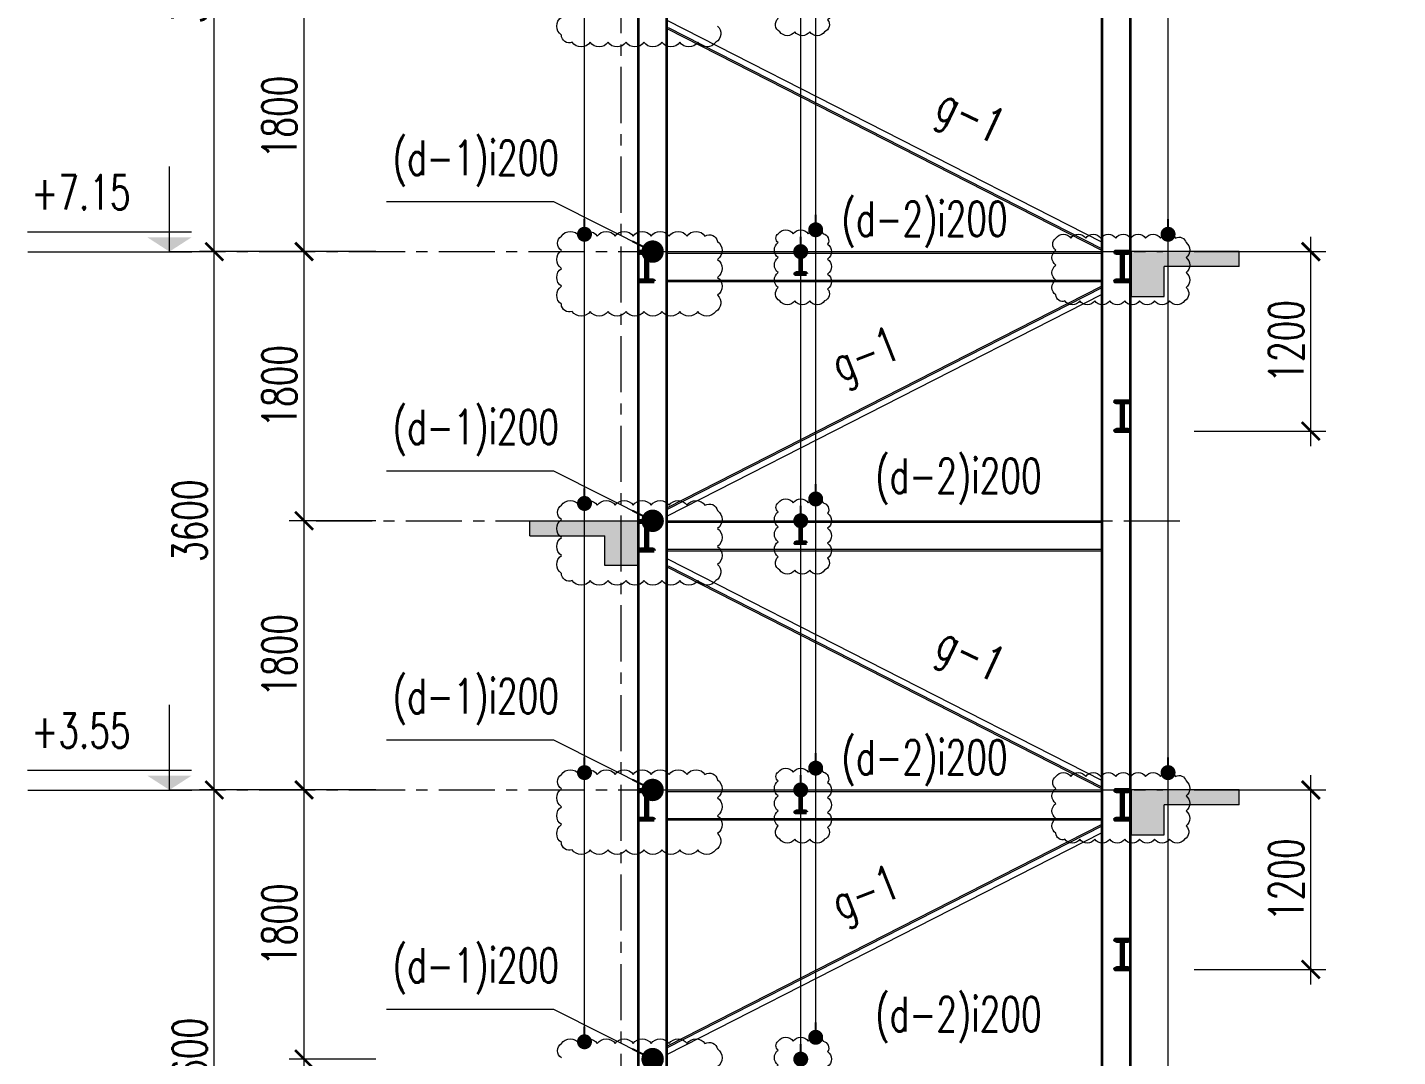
# Model space of a CAD drawing. Header units: millimetres. Extents: x 61738 to 439738, y 60858 to 151243.
# Drawn here: x 366981 to 376140, y 94061 to 100944 of the extents above; entities that cross this region are included whole.
import ezdxf
from ezdxf.enums import TextEntityAlignment as Align

# ---------------------------------------------------------------- set-up
doc = ezdxf.new("R2010")
doc.units = ezdxf.units.MM
doc.linetypes.add('CENTER', pattern=[2, 1.25, -0.25, 0.25, -0.25])
for name, color, linetype, lineweight in [('10-TEXT', 4, 'Continuous', 15), ('2-THEP2', 6, 'Continuous', 50), ('3-THAY', 7, 'Continuous', 18), ('6-TRUC', 8, 'CENTER', 9), ('7-HATCH', 8, 'Continuous', 13), ('8-DIM', 8, 'Continuous', 15), ('9-SO HIEU', 8, 'Continuous', 15)]:
    doc.layers.add(name, color=color, linetype=linetype, lineweight=lineweight)
doc.layers.add('KICHTHUOC', color=8, linetype='Continuous')
doc.styles.add('A3 - Text 2.3', font='Vnsimli.shx', dxfattribs={"width": 0.7, "height": 230})
doc.styles.add('A3-Text 2.3', font='vnsimli.shx', dxfattribs={"width": 0.7, "height": 230, "bigfont": 'vn.shx'})
doc.styles.add('S1', font='vnsimli.shx', dxfattribs={"width": 0.75})
doc.dimstyles.new('A3-1-100', dxfattribs={"dimtxt": 200, "dimasz": 120, "dimexe": 100, "dimexo": 0, "dimgap": 50, "dimtad": 1, "dimdec": 0, "dimdsep": 49, "dimtxsty": 'A3-Text 2.3', "dimblk": 'ARCHTICK', "dimcen": 10, "dimdle": 100, "dimclrd": 8, "dimclre": 8, "dimclrt": 2, "dimadec": 0, "dimazin": 2, "dimtfac": 1, "dimtdec": 0, "dimtix": 1, "dimtmove": 1, "dimatfit": 3, "dimldrblk": 'DOT', "dimfxl": 1, "dimtolj": 1, "dimtzin": 0, "dimlwd": -1, "dimlwe": -1, "dimarcsym": 0})
doc.dimstyles.new('A3-1-100x3', dxfattribs={"dimtxt": 230, "dimasz": 120, "dimexe": 100, "dimexo": 0, "dimgap": 50, "dimtad": 1, "dimdec": 0, "dimlfac": 0.3333333333333333, "dimdsep": 49, "dimtxsty": 'A3-Text 2.3', "dimblk": 'ARCHTICK', "dimcen": 10, "dimdle": 100, "dimclrd": 8, "dimclre": 8, "dimclrt": 2, "dimadec": 0, "dimazin": 2, "dimtfac": 1, "dimtdec": 0, "dimtix": 1, "dimtmove": 1, "dimatfit": 3, "dimldrblk": 'DOT', "dimfxl": 1, "dimtolj": 1, "dimtzin": 0, "dimlwd": -1, "dimlwe": -1, "dimarcsym": 0})

# ---------------------------------------------------------------- blocks, each defined once
blk = doc.blocks.new('*U61')
at = {"layer": '10-TEXT'}
for p, q in [((17614.5712389088, 449766.8022861562), (17614.5712389088, 450310.3410481095)), ((16706.28430289758, 449893.2474307548), (17755.69611902625, 449893.2474307547)), ((16709.79605639255, 449765.7402518704), (17757.11093776586, 449765.7402518704))]:
    blk.add_line(p, q, dxfattribs=at)
at = {"layer": '10-TEXT', "color": 1}
blk.add_solid([(17755.8112788538, 449858.0897336483), (17614.5712389088, 449766.8022861562), (17473.33119896386, 449858.0897336485)], dxfattribs=at)
blk = doc.blocks.new('_ArchTick')
at = {"color": 0, "linetype": 'ByBlock', "const_width": 0.15}
blk.add_lwpolyline([(-0.5, -0.5), (0.5, 0.5)], dxfattribs=at)
blk = doc.blocks.new('*D198')
at = {"layer": '8-DIM', "color": 8, "linetype": 'ByBlock', "ltscale": 100, "transparency": 16777216}
blk.add_line((368230.11670654, 92144.17325014656), (368230.11670654, 95944.17325014656), dxfattribs=at)
at = {"layer": '8-DIM', "color": 8, "ltscale": 100, "transparency": 16777216}
for p, q in [((369309.9998195259, 95844.17325014656), (368130.11670654, 95844.17325014656)), ((369309.9998195259, 92244.17325014656), (368130.11670654, 92244.17325014656))]:
    blk.add_line(p, q, dxfattribs=at)
at = {"layer": 'Defpoints', "color": 0, "ltscale": 100, "transparency": 16777216}
for p in [(368230.11670654, 95844.17325014656), (369309.9998195259, 95844.17325014656), (369309.9998195259, 92244.17325014656)]:
    blk.add_point(p, dxfattribs=at)
at = {"layer": '8-DIM', "color": 8, "ltscale": 100, "transparency": 16777216, "xscale": 120, "yscale": 120, "zscale": 120}
for p, rotation in [((368230.11670654, 95844.17325014656), 90), ((368230.11670654, 92244.17325014656), 270)]:
    blk.add_blockref('_ArchTick', p, dxfattribs=dict(at, rotation=rotation))
at = {"layer": '8-DIM', "color": 2, "ltscale": 100, "transparency": 16777216, "insert": (368065.11670654, 94044.17325014662), "char_height": 230, "attachment_point": 5, "rotation": 90, "style": 'A3-Text 2.3'}
blk.add_mtext('\\A1;3600', dxfattribs=at)
blk = doc.blocks.new('_Dot')
at = {"color": 0, "linetype": 'ByBlock', "lineweight": -2}
blk.add_line((-0.5, 0), (-1, 0), dxfattribs=at)
at = {"color": 0, "linetype": 'ByBlock', "const_width": 0.5}
blk.add_lwpolyline([(-0.25, 0, 1), (0.25, 0, 1)], format="xyb", close=True, dxfattribs=at)
blk = doc.blocks.new('*D199')
at = {"layer": '8-DIM', "color": 8, "linetype": 'ByBlock', "ltscale": 100, "transparency": 16777216}
blk.add_line((368830.11670654, 92144.17325014656), (368830.11670654, 94144.17325014656), dxfattribs=at)
at = {"layer": '8-DIM', "color": 8, "ltscale": 100, "transparency": 16777216}
for p, q in [((369309.9998195259, 94044.17325014656), (368730.11670654, 94044.17325014656)), ((369309.9998195259, 92244.17325014656), (368730.11670654, 92244.17325014656))]:
    blk.add_line(p, q, dxfattribs=at)
at = {"layer": 'Defpoints', "color": 0, "ltscale": 100, "transparency": 16777216}
for p in [(368830.11670654, 94044.17325014656), (369309.9998195259, 94044.17325014656), (369309.9998195259, 92244.17325014656)]:
    blk.add_point(p, dxfattribs=at)
at = {"layer": '8-DIM', "color": 8, "ltscale": 100, "transparency": 16777216, "xscale": 120, "yscale": 120, "zscale": 120}
for p, rotation in [((368830.11670654, 94044.17325014656), 90), ((368830.11670654, 92244.17325014656), 270)]:
    blk.add_blockref('_ArchTick', p, dxfattribs=dict(at, rotation=rotation))
at = {"layer": '8-DIM', "color": 2, "ltscale": 100, "transparency": 16777216, "insert": (368665.11670654, 93144.17325014662), "char_height": 230, "attachment_point": 5, "rotation": 90, "style": 'A3-Text 2.3'}
blk.add_mtext('\\A1;1800', dxfattribs=at)
blk = doc.blocks.new('*D200')
at = {"layer": '8-DIM', "color": 8, "linetype": 'ByBlock', "ltscale": 100, "transparency": 16777216}
blk.add_line((368830.11670654, 93944.17325014656), (368830.11670654, 95944.17325014656), dxfattribs=at)
at = {"layer": '8-DIM', "color": 8, "ltscale": 100, "transparency": 16777216}
for p, q in [((369309.9998195259, 95844.17325014656), (368730.11670654, 95844.17325014656)), ((369309.9998195259, 94044.17325014656), (368730.11670654, 94044.17325014656))]:
    blk.add_line(p, q, dxfattribs=at)
at = {"layer": 'Defpoints', "color": 0, "ltscale": 100, "transparency": 16777216}
for p in [(368830.11670654, 95844.17325014656), (369309.9998195259, 95844.17325014656), (369309.9998195259, 94044.17325014656)]:
    blk.add_point(p, dxfattribs=at)
at = {"layer": '8-DIM', "color": 8, "ltscale": 100, "transparency": 16777216, "xscale": 120, "yscale": 120, "zscale": 120}
for p, rotation in [((368830.11670654, 95844.17325014656), 90), ((368830.11670654, 94044.17325014656), 270)]:
    blk.add_blockref('_ArchTick', p, dxfattribs=dict(at, rotation=rotation))
at = {"layer": '8-DIM', "color": 2, "ltscale": 100, "transparency": 16777216, "insert": (368665.11670654, 94944.17325014662), "char_height": 230, "attachment_point": 5, "rotation": 90, "style": 'A3-Text 2.3'}
blk.add_mtext('\\A1;1800', dxfattribs=at)
blk = doc.blocks.new('*D201')
at = {"layer": '8-DIM', "color": 8, "linetype": 'ByBlock', "ltscale": 100, "transparency": 16777216}
blk.add_line((368230.11670654, 95744.17325014656), (368230.11670654, 99544.17325014656), dxfattribs=at)
at = {"layer": '8-DIM', "color": 8, "ltscale": 100, "transparency": 16777216}
for p, q in [((369309.9998195259, 99444.17325014656), (368130.11670654, 99444.17325014656)), ((369309.9998195259, 95844.17325014656), (368130.11670654, 95844.17325014656))]:
    blk.add_line(p, q, dxfattribs=at)
at = {"layer": 'Defpoints', "color": 0, "ltscale": 100, "transparency": 16777216}
for p in [(368230.11670654, 99444.17325014656), (369309.9998195259, 99444.17325014656), (369309.9998195259, 95844.17325014656)]:
    blk.add_point(p, dxfattribs=at)
at = {"layer": '8-DIM', "color": 8, "ltscale": 100, "transparency": 16777216, "xscale": 120, "yscale": 120, "zscale": 120}
for p, rotation in [((368230.11670654, 99444.17325014656), 90), ((368230.11670654, 95844.17325014656), 270)]:
    blk.add_blockref('_ArchTick', p, dxfattribs=dict(at, rotation=rotation))
at = {"layer": '8-DIM', "color": 2, "ltscale": 100, "transparency": 16777216, "insert": (368065.11670654, 97644.17325014662), "char_height": 230, "attachment_point": 5, "rotation": 90, "style": 'A3-Text 2.3'}
blk.add_mtext('\\A1;3600', dxfattribs=at)
blk = doc.blocks.new('*D202')
at = {"layer": '8-DIM', "color": 8, "linetype": 'ByBlock', "ltscale": 100, "transparency": 16777216}
blk.add_line((368830.11670654, 95744.17325014656), (368830.11670654, 97744.17325014656), dxfattribs=at)
at = {"layer": '8-DIM', "color": 8, "ltscale": 100, "transparency": 16777216}
for p, q in [((369309.9998195259, 97644.17325014656), (368730.11670654, 97644.17325014656)), ((369309.9998195259, 95844.17325014656), (368730.11670654, 95844.17325014656))]:
    blk.add_line(p, q, dxfattribs=at)
at = {"layer": 'Defpoints', "color": 0, "ltscale": 100, "transparency": 16777216}
for p in [(368830.11670654, 97644.17325014656), (369309.9998195259, 97644.17325014656), (369309.9998195259, 95844.17325014656)]:
    blk.add_point(p, dxfattribs=at)
at = {"layer": '8-DIM', "color": 8, "ltscale": 100, "transparency": 16777216, "xscale": 120, "yscale": 120, "zscale": 120}
for p, rotation in [((368830.11670654, 97644.17325014656), 90), ((368830.11670654, 95844.17325014656), 270)]:
    blk.add_blockref('_ArchTick', p, dxfattribs=dict(at, rotation=rotation))
at = {"layer": '8-DIM', "color": 2, "ltscale": 100, "transparency": 16777216, "insert": (368665.11670654, 96744.17325014662), "char_height": 230, "attachment_point": 5, "rotation": 90, "style": 'A3-Text 2.3'}
blk.add_mtext('\\A1;1800', dxfattribs=at)
blk = doc.blocks.new('*D203')
at = {"layer": '8-DIM', "color": 8, "linetype": 'ByBlock', "ltscale": 100, "transparency": 16777216}
blk.add_line((368830.11670654, 97544.17325014656), (368830.11670654, 99544.17325014656), dxfattribs=at)
at = {"layer": '8-DIM', "color": 8, "ltscale": 100, "transparency": 16777216}
for p, q in [((369309.9998195259, 99444.17325014656), (368730.11670654, 99444.17325014656)), ((369309.9998195259, 97644.17325014656), (368730.11670654, 97644.17325014656))]:
    blk.add_line(p, q, dxfattribs=at)
at = {"layer": 'Defpoints', "color": 0, "ltscale": 100, "transparency": 16777216}
for p in [(368830.11670654, 99444.17325014656), (369309.9998195259, 99444.17325014656), (369309.9998195259, 97644.17325014656)]:
    blk.add_point(p, dxfattribs=at)
at = {"layer": '8-DIM', "color": 8, "ltscale": 100, "transparency": 16777216, "xscale": 120, "yscale": 120, "zscale": 120}
for p, rotation in [((368830.11670654, 99444.17325014656), 90), ((368830.11670654, 97644.17325014656), 270)]:
    blk.add_blockref('_ArchTick', p, dxfattribs=dict(at, rotation=rotation))
at = {"layer": '8-DIM', "color": 2, "ltscale": 100, "transparency": 16777216, "insert": (368665.11670654, 98544.17325014662), "char_height": 230, "attachment_point": 5, "rotation": 90, "style": 'A3-Text 2.3'}
blk.add_mtext('\\A1;1800', dxfattribs=at)
blk = doc.blocks.new('*D204')
at = {"layer": '8-DIM', "color": 8, "linetype": 'ByBlock', "ltscale": 100, "transparency": 16777216}
blk.add_line((368230.11670654, 99344.17325014656), (368230.11670654, 103144.1732501466), dxfattribs=at)
at = {"layer": '8-DIM', "color": 8, "ltscale": 100, "transparency": 16777216}
for p, q in [((369309.9998195259, 103044.1732501466), (368130.11670654, 103044.1732501466)), ((369309.9998195259, 99444.17325014656), (368130.11670654, 99444.17325014656))]:
    blk.add_line(p, q, dxfattribs=at)
at = {"layer": 'Defpoints', "color": 0, "ltscale": 100, "transparency": 16777216}
for p in [(368230.11670654, 103044.1732501466), (369309.9998195259, 103044.1732501466), (369309.9998195259, 99444.17325014656)]:
    blk.add_point(p, dxfattribs=at)
at = {"layer": '8-DIM', "color": 8, "ltscale": 100, "transparency": 16777216, "xscale": 120, "yscale": 120, "zscale": 120}
for p, rotation in [((368230.11670654, 103044.1732501466), 90), ((368230.11670654, 99444.17325014656), 270)]:
    blk.add_blockref('_ArchTick', p, dxfattribs=dict(at, rotation=rotation))
at = {"layer": '8-DIM', "color": 2, "ltscale": 100, "transparency": 16777216, "insert": (368065.11670654, 101244.1732501466), "char_height": 230, "attachment_point": 5, "rotation": 90, "style": 'A3-Text 2.3'}
blk.add_mtext('\\A1;3600', dxfattribs=at)
blk = doc.blocks.new('*D205')
at = {"layer": '8-DIM', "color": 8, "linetype": 'ByBlock', "ltscale": 100, "transparency": 16777216}
blk.add_line((368830.11670654, 99344.17325014656), (368830.11670654, 101344.1732501466), dxfattribs=at)
at = {"layer": '8-DIM', "color": 8, "ltscale": 100, "transparency": 16777216}
for p, q in [((369309.9998195259, 101244.1732501466), (368730.11670654, 101244.1732501466)), ((369309.9998195259, 99444.17325014656), (368730.11670654, 99444.17325014656))]:
    blk.add_line(p, q, dxfattribs=at)
at = {"layer": 'Defpoints', "color": 0, "ltscale": 100, "transparency": 16777216}
for p in [(368830.11670654, 101244.1732501466), (369309.9998195259, 101244.1732501466), (369309.9998195259, 99444.17325014656)]:
    blk.add_point(p, dxfattribs=at)
at = {"layer": '8-DIM', "color": 8, "ltscale": 100, "transparency": 16777216, "xscale": 120, "yscale": 120, "zscale": 120}
for p, rotation in [((368830.11670654, 101244.1732501466), 90), ((368830.11670654, 99444.17325014656), 270)]:
    blk.add_blockref('_ArchTick', p, dxfattribs=dict(at, rotation=rotation))
at = {"layer": '8-DIM', "color": 2, "ltscale": 100, "transparency": 16777216, "insert": (368665.11670654, 100344.1732501466), "char_height": 230, "attachment_point": 5, "rotation": 90, "style": 'A3-Text 2.3'}
blk.add_mtext('\\A1;1800', dxfattribs=at)
blk = doc.blocks.new('*D405')
at = {"layer": '8-DIM', "color": 8, "linetype": 'ByBlock', "ltscale": 100, "transparency": 16777216}
blk.add_line((375559.9998195259, 94544.17325014656), (375559.9998195259, 95944.17325014656), dxfattribs=at)
at = {"layer": '8-DIM', "color": 8, "ltscale": 100, "transparency": 16777216}
for p, q in [((374779.9998195259, 95844.17325014656), (375659.9998195259, 95844.17325014656)), ((374779.9998195259, 94644.17325014656), (375659.9998195259, 94644.17325014656))]:
    blk.add_line(p, q, dxfattribs=at)
at = {"layer": 'Defpoints', "color": 0, "ltscale": 100, "transparency": 16777216}
for p in [(374779.9998195259, 95844.17325014656), (375559.9998195259, 95844.17325014656), (374779.9998195259, 94644.17325014656)]:
    blk.add_point(p, dxfattribs=at)
at = {"layer": '8-DIM', "color": 8, "ltscale": 100, "transparency": 16777216, "xscale": 120, "yscale": 120, "zscale": 120}
for p, rotation in [((375559.9998195259, 95844.17325014656), 90), ((375559.9998195259, 94644.17325014656), 270)]:
    blk.add_blockref('_ArchTick', p, dxfattribs=dict(at, rotation=rotation))
at = {"layer": '8-DIM', "color": 2, "ltscale": 100, "transparency": 16777216, "insert": (375394.9998195259, 95244.17325014662), "char_height": 230, "attachment_point": 5, "rotation": 90, "style": 'A3-Text 2.3'}
blk.add_mtext('\\A1;1200', dxfattribs=at)
blk = doc.blocks.new('*D406')
at = {"layer": '8-DIM', "color": 8, "linetype": 'ByBlock', "ltscale": 100, "transparency": 16777216}
blk.add_line((375559.9998195259, 98144.17325014656), (375559.9998195259, 99544.17325014656), dxfattribs=at)
at = {"layer": '8-DIM', "color": 8, "ltscale": 100, "transparency": 16777216}
for p, q in [((374779.9998195259, 99444.17325014656), (375659.9998195259, 99444.17325014656)), ((374779.9998195259, 98244.17325014656), (375659.9998195259, 98244.17325014656))]:
    blk.add_line(p, q, dxfattribs=at)
at = {"layer": 'Defpoints', "color": 0, "ltscale": 100, "transparency": 16777216}
for p in [(374779.9998195259, 99444.17325014656), (375559.9998195259, 99444.17325014656), (374779.9998195259, 98244.17325014656)]:
    blk.add_point(p, dxfattribs=at)
at = {"layer": '8-DIM', "color": 8, "ltscale": 100, "transparency": 16777216, "xscale": 120, "yscale": 120, "zscale": 120}
for p, rotation in [((375559.9998195259, 99444.17325014656), 90), ((375559.9998195259, 98244.17325014656), 270)]:
    blk.add_blockref('_ArchTick', p, dxfattribs=dict(at, rotation=rotation))
at = {"layer": '8-DIM', "color": 2, "ltscale": 100, "transparency": 16777216, "insert": (375394.9998195259, 98844.17325014662), "char_height": 230, "attachment_point": 5, "rotation": 90, "style": 'A3-Text 2.3'}
blk.add_mtext('\\A1;1200', dxfattribs=at)

msp = doc.modelspace()

# ---------------------------------------------------------------- hatches: boundary and pattern name
at = {"layer": '7-HATCH', "ltscale": 400}
h = msp.add_hatch(color=256, dxfattribs=at)
h.dxf.hatch_style = 1
h.paths.add_polyline_path([(375080.11670654, 99444.17325014656), (375080.11670654, 99344.17325014656), (374580.11670654, 99344.17325014656), (374580.11670654, 99144.17325014656), (374360.11670654, 99144.17325014656), (374360.11670654, 99444.17325014656)])
h = msp.add_hatch(color=256, dxfattribs=at)
h.dxf.hatch_style = 1
h.paths.add_polyline_path([(370340.11670654, 97644.17325014656), (370340.11670654, 97544.17325014656), (370840.11670654, 97544.17325014656), (370840.11670654, 97344.17325014656), (371060.11670654, 97344.17325014656), (371060.11670654, 97644.17325014656)])
h = msp.add_hatch(color=256, dxfattribs=at)
h.dxf.hatch_style = 1
h.paths.add_polyline_path([(370340.11670654, 97644.17325014656), (370340.11670654, 97544.17325014656), (370840.11670654, 97544.17325014656), (370840.11670654, 97344.17325014656), (371060.11670654, 97344.17325014656), (371060.11670654, 97644.17325014656)])
h = msp.add_hatch(color=256, dxfattribs=at)
h.dxf.hatch_style = 1
h.paths.add_polyline_path([(375080.11670654, 95844.17325014656), (375080.11670654, 95744.17325014656), (374580.11670654, 95744.17325014656), (374580.11670654, 95544.17325014656), (374360.11670654, 95544.17325014656), (374360.11670654, 95844.17325014656)])

# ---------------------------------------------------------------- linework, layer by layer
at = {"layer": '2-THEP2'}
for points in [[(371170.1167065399, 99244.17325014656), (371070.1167065399, 99244.17325014656), (371070.1167065399, 99244.17325014656, -0.414213562373095), (371080.1167065399, 99254.17325014656), (371105.1167065399, 99254.17325014656, 0.4142135623730951), (371115.1167065399, 99264.17325014656), (371115.1167065399, 99424.17325014656, 0.414213562373095), (371105.1167065399, 99434.17325014656), (371080.1167065399, 99434.17325014656, -0.414213562373095), (371070.1167065399, 99444.17325014656), (371070.1167065399, 99444.17325014656), (371170.1167065399, 99444.17325014656), (371170.1167065399, 99444.17325014656, -0.414213562373095), (371160.1167065399, 99434.17325014656), (371135.1167065399, 99434.17325014656, 0.414213562373095), (371125.1167065399, 99424.17325014656), (371125.1167065399, 99264.17325014656, 0.4142135623730951), (371135.1167065399, 99254.17325014656), (371160.1167065399, 99254.17325014656, -0.414213562373095), (371170.1167065399, 99244.17325014656)], [(372187.61670654, 99294.17325014656), (372112.61670654, 99294.17325014656), (372112.61670654, 99294.17325014656, -0.414213562373095), (372120.11670654, 99301.67325014656), (372138.86670654, 99301.67325014656, 0.4142135623730951), (372146.36670654, 99309.17325014656), (372146.36670654, 99429.17325014656, 0.414213562373095), (372138.86670654, 99436.67325014656), (372120.11670654, 99436.67325014656, -0.414213562373095), (372112.61670654, 99444.17325014656), (372112.61670654, 99444.17325014656), (372187.61670654, 99444.17325014656), (372187.61670654, 99444.17325014656, -0.414213562373095), (372180.11670654, 99436.67325014656), (372161.36670654, 99436.67325014656, 0.414213562373095), (372153.86670654, 99429.17325014656), (372153.86670654, 99309.17325014656, 0.4142135623730951), (372161.36670654, 99301.67325014656), (372180.11670654, 99301.67325014656, -0.414213562373095), (372187.61670654, 99294.17325014656)], [(374350.11670654, 99244.17325014656), (374250.11670654, 99244.17325014656), (374250.11670654, 99244.17325014656, -0.414213562373095), (374260.11670654, 99254.17325014656), (374285.11670654, 99254.17325014656, 0.4142135623730951), (374295.11670654, 99264.17325014656), (374295.11670654, 99424.17325014656, 0.414213562373095), (374285.11670654, 99434.17325014656), (374260.11670654, 99434.17325014656, -0.414213562373095), (374250.11670654, 99444.17325014656), (374250.11670654, 99444.17325014656), (374350.11670654, 99444.17325014656), (374350.11670654, 99444.17325014656, -0.414213562373095), (374340.11670654, 99434.17325014656), (374315.11670654, 99434.17325014656, 0.414213562373095), (374305.11670654, 99424.17325014656), (374305.11670654, 99264.17325014656, 0.4142135623730951), (374315.11670654, 99254.17325014656), (374340.11670654, 99254.17325014656, -0.414213562373095), (374350.11670654, 99244.17325014656)], [(374350.11670654, 98244.17325014656), (374250.11670654, 98244.17325014656), (374250.11670654, 98244.17325014656, -0.414213562373095), (374260.11670654, 98254.17325014656), (374285.11670654, 98254.17325014656, 0.4142135623730951), (374295.11670654, 98264.17325014656), (374295.11670654, 98424.17325014656, 0.414213562373095), (374285.11670654, 98434.17325014656), (374260.11670654, 98434.17325014656, -0.414213562373095), (374250.11670654, 98444.17325014656), (374250.11670654, 98444.17325014656), (374350.11670654, 98444.17325014656), (374350.11670654, 98444.17325014656, -0.414213562373095), (374340.11670654, 98434.17325014656), (374315.11670654, 98434.17325014656, 0.414213562373095), (374305.11670654, 98424.17325014656), (374305.11670654, 98264.17325014656, 0.4142135623730951), (374315.11670654, 98254.17325014656), (374340.11670654, 98254.17325014656, -0.414213562373095), (374350.11670654, 98244.17325014656)], [(371170.1167065399, 97444.17325014656), (371070.1167065399, 97444.17325014656), (371070.1167065399, 97444.17325014656, -0.414213562373095), (371080.1167065399, 97454.17325014656), (371105.1167065399, 97454.17325014656, 0.4142135623730951), (371115.1167065399, 97464.17325014656), (371115.1167065399, 97624.17325014656, 0.414213562373095), (371105.1167065399, 97634.17325014656), (371080.1167065399, 97634.17325014656, -0.414213562373095), (371070.1167065399, 97644.17325014656), (371070.1167065399, 97644.17325014656), (371170.1167065399, 97644.17325014656), (371170.1167065399, 97644.17325014656, -0.414213562373095), (371160.1167065399, 97634.17325014656), (371135.1167065399, 97634.17325014656, 0.414213562373095), (371125.1167065399, 97624.17325014656), (371125.1167065399, 97464.17325014656, 0.4142135623730951), (371135.1167065399, 97454.17325014656), (371160.1167065399, 97454.17325014656, -0.414213562373095), (371170.1167065399, 97444.17325014656)], [(372187.61670654, 97494.17325014656), (372112.61670654, 97494.17325014656), (372112.61670654, 97494.17325014656, -0.414213562373095), (372120.11670654, 97501.67325014656), (372138.86670654, 97501.67325014656, 0.4142135623730951), (372146.36670654, 97509.17325014656), (372146.36670654, 97629.17325014656, 0.414213562373095), (372138.86670654, 97636.67325014656), (372120.11670654, 97636.67325014656, -0.414213562373095), (372112.61670654, 97644.17325014656), (372112.61670654, 97644.17325014656), (372187.61670654, 97644.17325014656), (372187.61670654, 97644.17325014656, -0.414213562373095), (372180.11670654, 97636.67325014656), (372161.36670654, 97636.67325014656, 0.414213562373095), (372153.86670654, 97629.17325014656), (372153.86670654, 97509.17325014656, 0.4142135623730951), (372161.36670654, 97501.67325014656), (372180.11670654, 97501.67325014656, -0.414213562373095), (372187.61670654, 97494.17325014656)], [(371170.1167065399, 95644.17325014656), (371070.1167065399, 95644.17325014656), (371070.1167065399, 95644.17325014656, -0.414213562373095), (371080.1167065399, 95654.17325014656), (371105.1167065399, 95654.17325014656, 0.4142135623730951), (371115.1167065399, 95664.17325014656), (371115.1167065399, 95824.17325014656, 0.414213562373095), (371105.1167065399, 95834.17325014656), (371080.1167065399, 95834.17325014656, -0.414213562373095), (371070.1167065399, 95844.17325014656), (371070.1167065399, 95844.17325014656), (371170.1167065399, 95844.17325014656), (371170.1167065399, 95844.17325014656, -0.414213562373095), (371160.1167065399, 95834.17325014656), (371135.1167065399, 95834.17325014656, 0.414213562373095), (371125.1167065399, 95824.17325014656), (371125.1167065399, 95664.17325014656, 0.4142135623730951), (371135.1167065399, 95654.17325014656), (371160.1167065399, 95654.17325014656, -0.414213562373095), (371170.1167065399, 95644.17325014656)], [(372187.61670654, 95694.17325014656), (372112.61670654, 95694.17325014656), (372112.61670654, 95694.17325014656, -0.414213562373095), (372120.11670654, 95701.67325014656), (372138.86670654, 95701.67325014656, 0.4142135623730951), (372146.36670654, 95709.17325014656), (372146.36670654, 95829.17325014656, 0.414213562373095), (372138.86670654, 95836.67325014656), (372120.11670654, 95836.67325014656, -0.414213562373095), (372112.61670654, 95844.17325014656), (372112.61670654, 95844.17325014656), (372187.61670654, 95844.17325014656), (372187.61670654, 95844.17325014656, -0.414213562373095), (372180.11670654, 95836.67325014656), (372161.36670654, 95836.67325014656, 0.414213562373095), (372153.86670654, 95829.17325014656), (372153.86670654, 95709.17325014656, 0.4142135623730951), (372161.36670654, 95701.67325014656), (372180.11670654, 95701.67325014656, -0.414213562373095), (372187.61670654, 95694.17325014656)], [(374350.11670654, 95644.17325014656), (374250.11670654, 95644.17325014656), (374250.11670654, 95644.17325014656, -0.414213562373095), (374260.11670654, 95654.17325014656), (374285.11670654, 95654.17325014656, 0.4142135623730951), (374295.11670654, 95664.17325014656), (374295.11670654, 95824.17325014656, 0.414213562373095), (374285.11670654, 95834.17325014656), (374260.11670654, 95834.17325014656, -0.414213562373095), (374250.11670654, 95844.17325014656), (374250.11670654, 95844.17325014656), (374350.11670654, 95844.17325014656), (374350.11670654, 95844.17325014656, -0.414213562373095), (374340.11670654, 95834.17325014656), (374315.11670654, 95834.17325014656, 0.414213562373095), (374305.11670654, 95824.17325014656), (374305.11670654, 95664.17325014656, 0.4142135623730951), (374315.11670654, 95654.17325014656), (374340.11670654, 95654.17325014656, -0.414213562373095), (374350.11670654, 95644.17325014656)], [(374350.11670654, 94644.17325014656), (374250.11670654, 94644.17325014656), (374250.11670654, 94644.17325014656, -0.414213562373095), (374260.11670654, 94654.17325014656), (374285.11670654, 94654.17325014656, 0.4142135623730951), (374295.11670654, 94664.17325014656), (374295.11670654, 94824.17325014656, 0.414213562373095), (374285.11670654, 94834.17325014656), (374260.11670654, 94834.17325014656, -0.414213562373095), (374250.11670654, 94844.17325014656), (374250.11670654, 94844.17325014656), (374350.11670654, 94844.17325014656), (374350.11670654, 94844.17325014656, -0.414213562373095), (374340.11670654, 94834.17325014656), (374315.11670654, 94834.17325014656, 0.414213562373095), (374305.11670654, 94824.17325014656), (374305.11670654, 94664.17325014656, 0.4142135623730951), (374315.11670654, 94654.17325014656), (374340.11670654, 94654.17325014656, -0.414213562373095), (374350.11670654, 94644.17325014656)]]:
    msp.add_lwpolyline(points, format="xyb", close=True, dxfattribs=at)
at = {"layer": '3-THAY', "ltscale": 500}
for p, q in [((375080.11670654, 99444.17325014656), (374360.11670654, 99444.17325014656)), ((374360.11670654, 99444.17325014656), (374360.11670654, 99144.17325014656)), ((375080.11670654, 99344.17325014656), (375080.11670654, 99444.17325014656)), ((375080.11670654, 99344.17325014656), (374580.11670654, 99344.17325014656)), ((374580.11670654, 99144.17325014656), (374580.11670654, 99344.17325014656)), ((374360.11670654, 99144.17325014656), (374580.11670654, 99144.17325014656)), ((370340.11670654, 97644.17325014656), (371060.11670654, 97644.17325014656)), ((370340.11670654, 97544.17325014656), (370340.11670654, 97644.17325014656)), ((370340.11670654, 97644.17325014656), (371060.11670654, 97644.17325014656)), ((370340.11670654, 97544.17325014656), (370340.11670654, 97644.17325014656)), ((371060.11670654, 97644.17325014656), (371060.11670654, 97344.17325014656)), ((371060.11670654, 97644.17325014656), (371060.11670654, 97344.17325014656)), ((370340.11670654, 97544.17325014656), (370840.11670654, 97544.17325014656)), ((370340.11670654, 97544.17325014656), (370840.11670654, 97544.17325014656)), ((370840.11670654, 97344.17325014656), (370840.11670654, 97544.17325014656)), ((370840.11670654, 97344.17325014656), (370840.11670654, 97544.17325014656)), ((371060.11670654, 97344.17325014656), (370840.11670654, 97344.17325014656)), ((371060.11670654, 97344.17325014656), (370840.11670654, 97344.17325014656)), ((375080.11670654, 95844.17325014656), (374360.11670654, 95844.17325014656)), ((374360.11670654, 95844.17325014656), (374360.11670654, 95544.17325014656)), ((375080.11670654, 95744.17325014656), (375080.11670654, 95844.17325014656)), ((375080.11670654, 95744.17325014656), (374580.11670654, 95744.17325014656)), ((374580.11670654, 95544.17325014656), (374580.11670654, 95744.17325014656)), ((374360.11670654, 95544.17325014656), (374580.11670654, 95544.17325014656))]:
    msp.add_line(p, q, dxfattribs=at)
at = {"layer": '3-THAY', "ltscale": 300}
for points in [[(371060.11670654, 92244.17325014656), (371060.11670654, 111194.1732501466)], [(371070.11670654, 92244.17325014656), (371070.11670654, 111194.1732501466)], [(371250.11670654, 92244.17325014656), (371250.11670654, 111194.1732501466)], [(371260.11670654, 92244.17325014656), (371260.11670654, 111194.1732501466)], [(374160.11670654, 92244.17325014656), (374160.11670654, 111194.1732501466)], [(374170.11670654, 92244.17325014656), (374170.11670654, 111194.1732501466)], [(374350.11670654, 92244.17325014656), (374350.11670654, 111194.1732501466)], [(374360.11670654, 92244.17325014656), (374360.11670654, 111194.1732501466)]]:
    msp.add_lwpolyline(points, dxfattribs=at)
at = {"layer": '3-THAY', "ltscale": 500}
for points in [[(371260.11670654, 100990.3081733906), (374160.11670654, 99510.30817339057)], [(371264.6624046375, 100943.0803612835), (374160.11670654, 99465.40023479538)], [(371260.11670654, 100934.1732501466), (374160.11670654, 99454.17325014656)], [(371260.11670654, 99444.17325014656), (374160.11670654, 99444.17325014656)], [(371260.11670654, 99434.17325014656), (374160.11670654, 99434.17325014656)], [(371260.11670654, 99254.17325014656), (374160.11670654, 99254.17325014656)], [(371260.11670654, 99244.17325014656), (374160.11670654, 99244.17325014656)], [(371260.11670654, 97734.17325014656), (374160.11670654, 99214.17325014656)], [(371264.6624046375, 97725.26613900959), (374164.6624046375, 99205.26613900959)], [(371260.11670654, 97678.03832690258), (374160.11670654, 99158.03832690258)], [(371260.11670654, 97644.17325014656), (374160.11670654, 97644.17325014656)], [(371260.11670654, 97644.17325014656), (374160.11670654, 97644.17325014656)], [(371260.11670654, 97634.17325014656), (374160.11670654, 97634.17325014656)], [(371260.11670654, 97634.17325014656), (374160.11670654, 97634.17325014656)], [(371260.11670654, 97454.17325014656), (374160.11670654, 97454.17325014656)], [(371260.11670654, 97454.17325014656), (374160.11670654, 97454.17325014656)], [(371260.11670654, 97444.17325014656), (374160.11670654, 97444.17325014656)], [(371260.11670654, 97444.17325014656), (374160.11670654, 97444.17325014656)], [(371260.11670654, 97390.30817339057), (374160.11670654, 95910.30817339057)], [(371260.11670654, 97334.17325014656), (374160.11670654, 95854.17325014656)], [(371264.6624046375, 97343.08036128354), (374160.11670654, 95865.40023479538)], [(371260.11670654, 95844.17325014656), (374160.11670654, 95844.17325014656)], [(371260.11670654, 95834.17325014656), (374160.11670654, 95834.17325014656)], [(371260.11670654, 95654.17325014656), (374160.11670654, 95654.17325014656)], [(371260.11670654, 95644.17325014656), (374160.11670654, 95644.17325014656)], [(371260.11670654, 94134.17325014656), (374160.11670654, 95614.17325014656)], [(371260.11670654, 94078.03832690258), (374160.11670654, 95558.03832690258)], [(371264.6624046375, 94125.26613900959), (374164.6624046375, 95605.26613900959)]]:
    msp.add_lwpolyline(points, dxfattribs=at)
msp.add_lwpolyline([(370550.11670654, 97748.20107829079, -0.52056705), (370670.11670654, 97748.20107829079, -0.52056705), (370790.11670654, 97748.20107829079, -0.52056705), (370910.11670654, 97748.20107829079, -0.52056705), (371030.11670654, 97748.20107829079, -0.52056705), (371150.11670654, 97748.20107829079, -0.52056705), (371270.11670654, 97748.20107829079, -0.52056705), (371390.11670654, 97748.20107829079, -0.52056705), (371510.11670654, 97748.20107829079, -0.52056705), (371594.11670654, 97712.20107829079, -0.52056705), (371594.11670654, 97592.20107829079, -0.52056705), (371594.11670654, 97472.20107829079, -0.52056705), (371594.11670654, 97352.20107829079, -0.52056705), (371582.11670654, 97244.20107829079, -0.52056705), (371462.11670654, 97244.20107829079, -0.52056705), (371342.11670654, 97244.20107829079, -0.52056705), (371222.11670654, 97244.20107829079, -0.52056705), (371102.11670654, 97244.20107829079, -0.52056705), (370982.11670654, 97244.20107829079, -0.52056705), (370862.11670654, 97244.20107829079, -0.52056705), (370742.11670654, 97244.20107829079, -0.52056705), (370622.11670654, 97244.20107829079, -0.52056705), (370550.11670654, 97292.20107829079, -0.52056705), (370550.11670654, 97412.20107829079, -0.52056705), (370550.11670654, 97532.20107829079, -0.52056705), (370550.11670654, 97652.20107829079, -0.52056705)], format="xyb", close=True, dxfattribs=at)
at = {"layer": '6-TRUC', "ltscale": 300}
for points in [[(370950.11670654, 90104.17325014653), (370950.11670654, 111444.1732501466)], [(372150.11670654, 91044.17325014656), (372150.11670654, 111444.1732501466)], [(374360.11670654, 90104.17325014653), (374360.11670654, 111194.1732501466)], [(367930.11670654, 99444.17325014656), (374570.11670654, 99444.17325014656)], [(368910.11670654, 97644.17325014656), (374720.11670654, 97644.17325014656)], [(367930.11670654, 95844.17325014656), (374570.11670654, 95844.17325014656)]]:
    msp.add_lwpolyline(points, dxfattribs=at)
at = {"layer": '9-SO HIEU', "ltscale": 500}
for points in [[(372000.11670654, 101364.1732501466, -0.52056705), (372100.11670654, 101364.1732501466, -0.52056705), (372200.11670654, 101364.1732501466, -0.52056705), (372300.11670654, 101364.1732501466, -0.52056705), (372330.11670654, 101294.1732501466, -0.52056705), (372330.11670654, 101194.1732501466, -0.52056705), (372330.11670654, 101094.1732501466, -0.52056705), (372330.11670654, 100994.1732501466, -0.52056705), (372310.11670654, 100914.1732501466, -0.52056705), (372210.11670654, 100914.1732501466, -0.52056705), (372110.11670654, 100914.1732501466, -0.52056705), (372010.11670654, 100914.1732501466, -0.52056705), (372000.11670654, 101004.1732501466, -0.52056705), (372000.11670654, 101104.1732501466, -0.52056705), (372000.11670654, 101204.1732501466, -0.52056705), (372000.11670654, 101304.1732501466, -0.52056705)], [(370550.11670654, 99548.20107829079, -0.52056705), (370670.11670654, 99548.20107829079, -0.52056705), (370790.11670654, 99548.20107829079, -0.52056705), (370910.11670654, 99548.20107829079, -0.52056705), (371030.11670654, 99548.20107829079, -0.52056705), (371150.11670654, 99548.20107829079, -0.52056705), (371270.11670654, 99548.20107829079, -0.52056705), (371390.11670654, 99548.20107829079, -0.52056705), (371510.11670654, 99548.20107829079, -0.52056705), (371594.11670654, 99512.20107829079, -0.52056705), (371594.11670654, 99392.20107829079, -0.52056705), (371594.11670654, 99272.20107829079, -0.52056705), (371594.11670654, 99152.20107829079, -0.52056705), (371582.11670654, 99044.20107829079, -0.52056705), (371462.11670654, 99044.20107829079, -0.52056705), (371342.11670654, 99044.20107829079, -0.52056705), (371222.11670654, 99044.20107829079, -0.52056705), (371102.11670654, 99044.20107829079, -0.52056705), (370982.11670654, 99044.20107829079, -0.52056705), (370862.11670654, 99044.20107829079, -0.52056705), (370742.11670654, 99044.20107829079, -0.52056705), (370622.11670654, 99044.20107829079, -0.52056705), (370550.11670654, 99092.20107829079, -0.52056705), (370550.11670654, 99212.20107829079, -0.52056705), (370550.11670654, 99332.20107829079, -0.52056705), (370550.11670654, 99452.20107829079, -0.52056705)], [(372000.11670654, 99564.17325014656, -0.52056705), (372100.11670654, 99564.17325014656, -0.52056705), (372200.11670654, 99564.17325014656, -0.52056705), (372300.11670654, 99564.17325014656, -0.52056705), (372330.11670654, 99494.17325014656, -0.52056705), (372330.11670654, 99394.17325014656, -0.52056705), (372330.11670654, 99294.17325014656, -0.52056705), (372330.11670654, 99194.17325014656, -0.52056705), (372310.11670654, 99114.17325014656, -0.52056705), (372210.11670654, 99114.17325014656, -0.52056705), (372110.11670654, 99114.17325014656, -0.52056705), (372010.11670654, 99114.17325014656, -0.52056705), (372000.11670654, 99204.17325014656, -0.52056705), (372000.11670654, 99304.17325014656, -0.52056705), (372000.11670654, 99404.17325014656, -0.52056705), (372000.11670654, 99504.17325014656, -0.52056705)], [(373855.760046854, 99534.17325014656, -0.52056705), (373955.760046854, 99534.17325014656, -0.52056705), (374055.760046854, 99534.17325014656, -0.52056705), (374155.760046854, 99534.17325014656, -0.52056705), (374255.760046854, 99534.17325014656, -0.52056705), (374355.760046854, 99534.17325014656, -0.52056705), (374455.760046854, 99534.17325014656, -0.52056705), (374555.760046854, 99534.17325014656, -0.52056705), (374655.760046854, 99534.17325014656, -0.52056705), (374725.760046854, 99504.17325014656, -0.52056705), (374725.760046854, 99404.17325014656, -0.52056705), (374725.760046854, 99304.17325014656, -0.52056705), (374725.760046854, 99204.17325014656, -0.52056705), (374715.760046854, 99114.17325014656, -0.52056705), (374615.760046854, 99114.17325014656, -0.52056705), (374515.760046854, 99114.17325014656, -0.52056705), (374415.760046854, 99114.17325014656, -0.52056705), (374315.760046854, 99114.17325014656, -0.52056705), (374215.760046854, 99114.17325014656, -0.52056705), (374115.760046854, 99114.17325014656, -0.52056705), (374015.760046854, 99114.17325014656, -0.52056705), (373915.760046854, 99114.17325014656, -0.52056705), (373855.760046854, 99154.17325014656, -0.52056705), (373855.760046854, 99254.17325014656, -0.52056705), (373855.760046854, 99354.17325014656, -0.52056705), (373855.760046854, 99454.17325014656, -0.52056705)], [(370550.11670654, 97748.20107829079, -0.52056705), (370670.11670654, 97748.20107829079, -0.52056705), (370790.11670654, 97748.20107829079, -0.52056705), (370910.11670654, 97748.20107829079, -0.52056705), (371030.11670654, 97748.20107829079, -0.52056705), (371150.11670654, 97748.20107829079, -0.52056705), (371270.11670654, 97748.20107829079, -0.52056705), (371390.11670654, 97748.20107829079, -0.52056705), (371510.11670654, 97748.20107829079, -0.52056705), (371594.11670654, 97712.20107829079, -0.52056705), (371594.11670654, 97592.20107829079, -0.52056705), (371594.11670654, 97472.20107829079, -0.52056705), (371594.11670654, 97352.20107829079, -0.52056705), (371582.11670654, 97244.20107829079, -0.52056705), (371462.11670654, 97244.20107829079, -0.52056705), (371342.11670654, 97244.20107829079, -0.52056705), (371222.11670654, 97244.20107829079, -0.52056705), (371102.11670654, 97244.20107829079, -0.52056705), (370982.11670654, 97244.20107829079, -0.52056705), (370862.11670654, 97244.20107829079, -0.52056705), (370742.11670654, 97244.20107829079, -0.52056705), (370622.11670654, 97244.20107829079, -0.52056705), (370550.11670654, 97292.20107829079, -0.52056705), (370550.11670654, 97412.20107829079, -0.52056705), (370550.11670654, 97532.20107829079, -0.52056705), (370550.11670654, 97652.20107829079, -0.52056705)], [(372000.11670654, 97764.17325014656, -0.52056705), (372100.11670654, 97764.17325014656, -0.52056705), (372200.11670654, 97764.17325014656, -0.52056705), (372300.11670654, 97764.17325014656, -0.52056705), (372330.11670654, 97694.17325014656, -0.52056705), (372330.11670654, 97594.17325014656, -0.52056705), (372330.11670654, 97494.17325014656, -0.52056705), (372330.11670654, 97394.17325014656, -0.52056705), (372310.11670654, 97314.17325014656, -0.52056705), (372210.11670654, 97314.17325014656, -0.52056705), (372110.11670654, 97314.17325014656, -0.52056705), (372010.11670654, 97314.17325014656, -0.52056705), (372000.11670654, 97404.17325014656, -0.52056705), (372000.11670654, 97504.17325014656, -0.52056705), (372000.11670654, 97604.17325014656, -0.52056705), (372000.11670654, 97704.17325014656, -0.52056705)], [(370550.11670654, 95948.20107829079, -0.52056705), (370670.11670654, 95948.20107829079, -0.52056705), (370790.11670654, 95948.20107829079, -0.52056705), (370910.11670654, 95948.20107829079, -0.52056705), (371030.11670654, 95948.20107829079, -0.52056705), (371150.11670654, 95948.20107829079, -0.52056705), (371270.11670654, 95948.20107829079, -0.52056705), (371390.11670654, 95948.20107829079, -0.52056705), (371510.11670654, 95948.20107829079, -0.52056705), (371594.11670654, 95912.20107829079, -0.52056705), (371594.11670654, 95792.20107829079, -0.52056705), (371594.11670654, 95672.20107829079, -0.52056705), (371594.11670654, 95552.20107829079, -0.52056705), (371582.11670654, 95444.20107829079, -0.52056705), (371462.11670654, 95444.20107829079, -0.52056705), (371342.11670654, 95444.20107829079, -0.52056705), (371222.11670654, 95444.20107829079, -0.52056705), (371102.11670654, 95444.20107829079, -0.52056705), (370982.11670654, 95444.20107829079, -0.52056705), (370862.11670654, 95444.20107829079, -0.52056705), (370742.11670654, 95444.20107829079, -0.52056705), (370622.11670654, 95444.20107829079, -0.52056705), (370550.11670654, 95492.20107829079, -0.52056705), (370550.11670654, 95612.20107829079, -0.52056705), (370550.11670654, 95732.20107829079, -0.52056705), (370550.11670654, 95852.20107829079, -0.52056705)], [(372000.11670654, 95964.17325014656, -0.52056705), (372100.11670654, 95964.17325014656, -0.52056705), (372200.11670654, 95964.17325014656, -0.52056705), (372300.11670654, 95964.17325014656, -0.52056705), (372330.11670654, 95894.17325014656, -0.52056705), (372330.11670654, 95794.17325014656, -0.52056705), (372330.11670654, 95694.17325014656, -0.52056705), (372330.11670654, 95594.17325014656, -0.52056705), (372310.11670654, 95514.17325014656, -0.52056705), (372210.11670654, 95514.17325014656, -0.52056705), (372110.11670654, 95514.17325014656, -0.52056705), (372010.11670654, 95514.17325014656, -0.52056705), (372000.11670654, 95604.17325014656, -0.52056705), (372000.11670654, 95704.17325014656, -0.52056705), (372000.11670654, 95804.17325014656, -0.52056705), (372000.11670654, 95904.17325014656, -0.52056705)], [(373855.760046854, 95934.17325014656, -0.52056705), (373955.760046854, 95934.17325014656, -0.52056705), (374055.760046854, 95934.17325014656, -0.52056705), (374155.760046854, 95934.17325014656, -0.52056705), (374255.760046854, 95934.17325014656, -0.52056705), (374355.760046854, 95934.17325014656, -0.52056705), (374455.760046854, 95934.17325014656, -0.52056705), (374555.760046854, 95934.17325014656, -0.52056705), (374655.760046854, 95934.17325014656, -0.52056705), (374725.760046854, 95904.17325014656, -0.52056705), (374725.760046854, 95804.17325014656, -0.52056705), (374725.760046854, 95704.17325014656, -0.52056705), (374725.760046854, 95604.17325014656, -0.52056705), (374715.760046854, 95514.17325014656, -0.52056705), (374615.760046854, 95514.17325014656, -0.52056705), (374515.760046854, 95514.17325014656, -0.52056705), (374415.760046854, 95514.17325014656, -0.52056705), (374315.760046854, 95514.17325014656, -0.52056705), (374215.760046854, 95514.17325014656, -0.52056705), (374115.760046854, 95514.17325014656, -0.52056705), (374015.760046854, 95514.17325014656, -0.52056705), (373915.760046854, 95514.17325014656, -0.52056705), (373855.760046854, 95554.17325014656, -0.52056705), (373855.760046854, 95654.17325014656, -0.52056705), (373855.760046854, 95754.17325014656, -0.52056705), (373855.760046854, 95854.17325014656, -0.52056705)], [(372000.11670654, 94164.17325014656, -0.52056705), (372100.11670654, 94164.17325014656, -0.52056705), (372200.11670654, 94164.17325014656, -0.52056705), (372300.11670654, 94164.17325014656, -0.52056705), (372330.11670654, 94094.17325014656, -0.52056705), (372330.11670654, 93994.17325014656, -0.52056705), (372330.11670654, 93894.17325014656, -0.52056705), (372330.11670654, 93794.17325014656, -0.52056705), (372310.11670654, 93714.17325014656, -0.52056705), (372210.11670654, 93714.17325014656, -0.52056705), (372110.11670654, 93714.17325014656, -0.52056705), (372010.11670654, 93714.17325014656, -0.52056705), (372000.11670654, 93804.17325014656, -0.52056705), (372000.11670654, 93904.17325014656, -0.52056705), (372000.11670654, 94004.17325014656, -0.52056705), (372000.11670654, 94104.17325014656, -0.52056705)]]:
    msp.add_lwpolyline(points, format="xyb", close=True, dxfattribs=at)
for points in [[(371594.11670654, 100952.2010782908, -0.52056705), (371582.11670654, 100844.2010782908, -0.52056705), (371462.11670654, 100844.2010782908, -0.52056705), (371342.11670654, 100844.2010782908, -0.52056705), (371222.11670654, 100844.2010782908, -0.52056705), (371102.11670654, 100844.2010782908, -0.52056705), (370982.11670654, 100844.2010782908, -0.52056705), (370862.11670654, 100844.2010782908, -0.52056705), (370742.11670654, 100844.2010782908, -0.52056705), (370622.11670654, 100844.2010782908, -0.52056705), (370550.11670654, 100892.2010782908, -0.52056705), (370550.11670654, 101012.2010782908, -0.52056705)], [(370550.11670654, 94052.20107829079, -0.52056705), (370550.11670654, 94148.20107829079, -0.52056705), (370670.11670654, 94148.20107829079, -0.52056705), (370790.11670654, 94148.20107829079, -0.52056705), (370910.11670654, 94148.20107829079, -0.52056705), (371030.11670654, 94148.20107829079, -0.52056705), (371150.11670654, 94148.20107829079, -0.52056705), (371270.11670654, 94148.20107829079, -0.52056705), (371390.11670654, 94148.20107829079, -0.52056705), (371510.11670654, 94148.20107829079, -0.52056705), (371594.11670654, 94112.20107829079, -0.52056705), (371594.11670654, 93992.20107829079, -0.52056705)]]:
    msp.add_lwpolyline(points, format="xyb", dxfattribs=at)

# ---------------------------------------------------------------- block references
at = {"layer": 'KICHTHUOC', "xscale": 1.045454545455868, "yscale": 1.045454545455868, "zscale": 1.045454545455868}
for p in [(349514.8831385666, -370766.5745950663), (349514.8831385666, -374366.5745950663)]:
    msp.add_blockref('*U61', p, dxfattribs=at)

# ---------------------------------------------------------------- texts
at = {"layer": '10-TEXT', "style": 'S1', "width": 0.7}
for rotation, p in [(335.1258460861819, (373443.3431790745, 100160.4498969366)), (21.5579422690043, (372831.5698059538, 98736.99820556794)), (335.1258460861819, (373443.3431790745, 96560.44989693657)), (21.5579422690043, (372831.5698059538, 95136.99820556794))]:
    msp.add_text('g-1', height=230, rotation=rotation, dxfattribs=at).set_placement(p, align=Align.RIGHT)
for s, p in [('(d-1)i200', (370533.7833732068, 99956.25420009177)), ('(d-2)i200', (373533.8042042661, 99548.2653484774)), ('(d-1)i200', (370533.7833732068, 98156.25420009177)), ('(d-2)i200', (373759.9998195259, 97830)), ('(d-1)i200', (370533.7833732068, 96356.25420009177)), ('(d-2)i200', (373533.8042042661, 95948.2653484774)), ('(d-1)i200', (370533.7833732068, 94556.25420009177)), ('(d-2)i200', (373759.9998195259, 94230))]:
    msp.add_text(s, height=230, dxfattribs=at).set_placement(p, align=Align.RIGHT)
at = {"layer": '10-TEXT', "style": 'A3 - Text 2.3', "width": 0.7}
for s, p in [('+7.15', (367007.572066588, 99725.794137054)), ('+3.55', (367007.572066588, 96125.794137054))]:
    msp.add_text(s, height=230, dxfattribs=at).set_placement(p)

# ---------------------------------------------------------------- dimensions: what is measured, and where the dimension line sits
at = {"layer": '8-DIM', "ltscale": 100}
for base, p1, p2, picture, middle in [((368230.11670654, 103044.1732501466), (369309.9998195259, 99444.17325014656), (369309.9998195259, 103044.1732501466), '*D204', (368065.11670654, 101244.1732501466)), ((368830.11670654, 101244.1732501466), (369309.9998195259, 99444.17325014656), (369309.9998195259, 101244.1732501466), '*D205', (368665.11670654, 100344.1732501466)), ((368230.11670654, 99444.17325014656), (369309.9998195259, 95844.17325014656), (369309.9998195259, 99444.17325014656), '*D201', (368065.11670654, 97644.17325014662)), ((368830.11670654, 99444.17325014656), (369309.9998195259, 97644.17325014656), (369309.9998195259, 99444.17325014656), '*D203', (368665.11670654, 98544.17325014662)), ((375559.9998195259, 99444.17325014656), (374779.9998195259, 98244.17325014656), (374779.9998195259, 99444.17325014656), '*D406', (375394.9998195259, 98844.17325014662)), ((368830.11670654, 97644.17325014656), (369309.9998195259, 95844.17325014656), (369309.9998195259, 97644.17325014656), '*D202', (368665.11670654, 96744.17325014662)), ((368230.11670654, 95844.17325014656), (369309.9998195259, 92244.17325014656), (369309.9998195259, 95844.17325014656), '*D198', (368065.11670654, 94044.17325014662)), ((368830.11670654, 95844.17325014656), (369309.9998195259, 94044.17325014656), (369309.9998195259, 95844.17325014656), '*D200', (368665.11670654, 94944.17325014662)), ((375559.9998195259, 95844.17325014656), (374779.9998195259, 94644.17325014656), (374779.9998195259, 95844.17325014656), '*D405', (375394.9998195259, 95244.17325014662)), ((368830.11670654, 94044.17325014656), (369309.9998195259, 92244.17325014656), (369309.9998195259, 94044.17325014656), '*D199', (368665.11670654, 93144.17325014662))]:
    dim = msp.add_linear_dim(base=base, p1=p1, p2=p2, angle=90, dimstyle='A3-1-100', dxfattribs=at)
    dim.commit()
    dim.dimension.update_dxf_attribs({"geometry": picture, "text_midpoint": middle})

# ---------------------------------------------------------------- leaders
at = {"layer": '9-SO HIEU', "ltscale": 500}
for points, dimstyle, override in [([(372250.11670654, 94190.20160264656), (372250.11670654, 110568.7557151198), (372250.11670654, 109888.7557151198)], 'A3-1-100', {"dimasz": 100, "dimgap": 50, "dimtad": 0}), ([(370704.473366226, 94160.20160264656), (370704.473366226, 107438.7557151198), (369170.11670654, 107438.7557151198)], 'A3-1-100x3', {"dimasz": 100, "dimtad": 0}), ([(374605.760046854, 92450), (374605.760046854, 103971.1289248239), (376140.11670654, 103971.1289248239)], 'A3-1-100x3', {"dimasz": 100, "dimtad": 0}), ([(372250.11670654, 99590.20160264656), (372250.11670654, 100724.1732501466)], 'A3-1-100', {"dimasz": 100, "dimgap": 50, "dimtad": 0}), ([(370704.473366226, 99560.20160264656), (370704.473366226, 100014.1732501466)], 'A3-1-100', {"dimasz": 100, "dimgap": 50, "dimtad": 0}), ([(374605.760046854, 99560.20160264656), (374605.760046854, 100014.1732501466)], 'A3-1-100', {"dimasz": 100, "dimgap": 50, "dimtad": 0}), ([(371160.11670654, 99444.17325014656), (370500.1167065401, 99776.25420009177), (369380.1167065401, 99776.25420009177)], 'A3-1-100', {"dimasz": 150, "dimgap": 50, "dimtad": 0}), ([(372250.11670654, 97790.20160264656), (372250.11670654, 98924.17325014656)], 'A3-1-100', {"dimasz": 100, "dimgap": 50, "dimtad": 0}), ([(370704.473366226, 97760.20160264656), (370704.473366226, 98214.17325014656)], 'A3-1-100', {"dimasz": 100, "dimgap": 50, "dimtad": 0}), ([(371160.11670654, 97644.17325014656), (370500.1167065401, 97976.25420009177), (369380.1167065401, 97976.25420009177)], 'A3-1-100', {"dimasz": 150, "dimgap": 50, "dimtad": 0}), ([(372250.11670654, 95990.20160264656), (372250.11670654, 97124.17325014656)], 'A3-1-100', {"dimasz": 100, "dimgap": 50, "dimtad": 0}), ([(370704.473366226, 95960.20160264656), (370704.473366226, 96414.17325014656)], 'A3-1-100', {"dimasz": 100, "dimgap": 50, "dimtad": 0}), ([(374605.760046854, 95960.20160264656), (374605.760046854, 96414.17325014656)], 'A3-1-100', {"dimasz": 100, "dimgap": 50, "dimtad": 0}), ([(371160.11670654, 95844.17325014656), (370500.1167065401, 96176.25420009177), (369380.1167065401, 96176.25420009177)], 'A3-1-100', {"dimasz": 150, "dimgap": 50, "dimtad": 0}), ([(371160.11670654, 94044.17325014656), (370500.1167065401, 94376.25420009177), (369380.1167065401, 94376.25420009177)], 'A3-1-100', {"dimasz": 150, "dimgap": 50, "dimtad": 0})]:
    msp.add_leader(points, dimstyle=dimstyle, override=override, dxfattribs=at)
at = {"layer": '9-SO HIEU', "ltscale": 400}
for points in [[(372150.11670654, 99444.17325014656), (372150.11670654, 101244.1732501466)], [(372150.11670654, 97644.17325014656), (372150.11670654, 99444.17325014656)], [(372150.11670654, 95844.17325014656), (372150.11670654, 97644.17325014656)], [(372150.11670654, 94044.17325014656), (372150.11670654, 95844.17325014656)]]:
    msp.add_leader(points, dimstyle='A3-1-100', override={"dimasz": 100, "dimgap": 50, "dimtad": 0}, dxfattribs=at)

doc.saveas('drawing.dxf')
